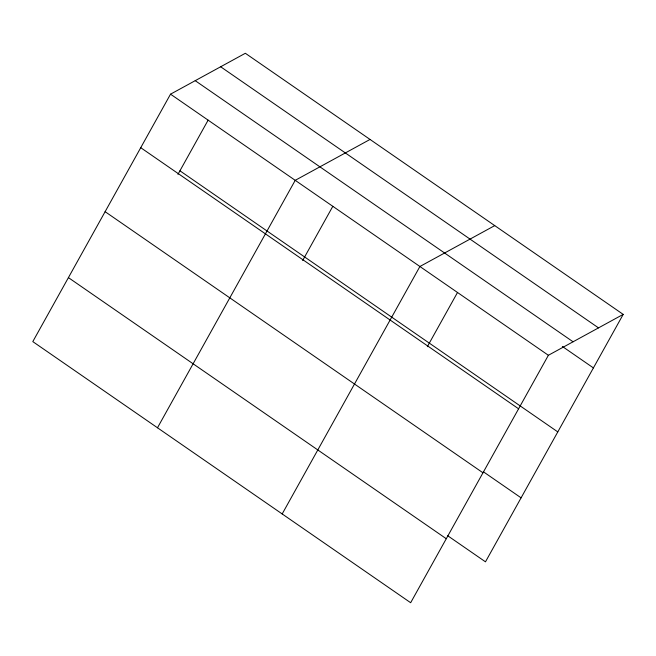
<?xml version="1.0" encoding="UTF-8"?>
<svg xmlns="http://www.w3.org/2000/svg" width="656" height="656" viewBox="0 0 656 656"><rect width="100%" height="100%" fill="white"/><g stroke="black" fill="none" stroke-linecap="round" stroke-linejoin="round"><path stroke-width="0.98" d="M170.527 94.169L32.8 341.612L410.656 602.725L548.383 355.281L623.2 314.388L245.344 53.275L170.527 94.169L548.383 355.281M177.956 174.357L208.132 120.13M157.489 427.778L295.216 180.334L370.033 139.441M302.646 260.522L332.83 206.296M282.187 513.943L419.906 266.5L494.731 225.615M427.335 346.688L457.519 292.461M623.2 314.388L485.473 561.831L447.687 535.722M220.654 66.773L598.51 327.885M195.217 80.672L573.073 341.784M562.34 346.442L593.409 367.909M179.933 170.798L557.789 431.902M140.737 147.69L518.593 408.803M483.308 471.73L521.094 497.838M105.116 211.683L482.972 472.796M68.421 277.619L446.277 538.724"/></g></svg>
